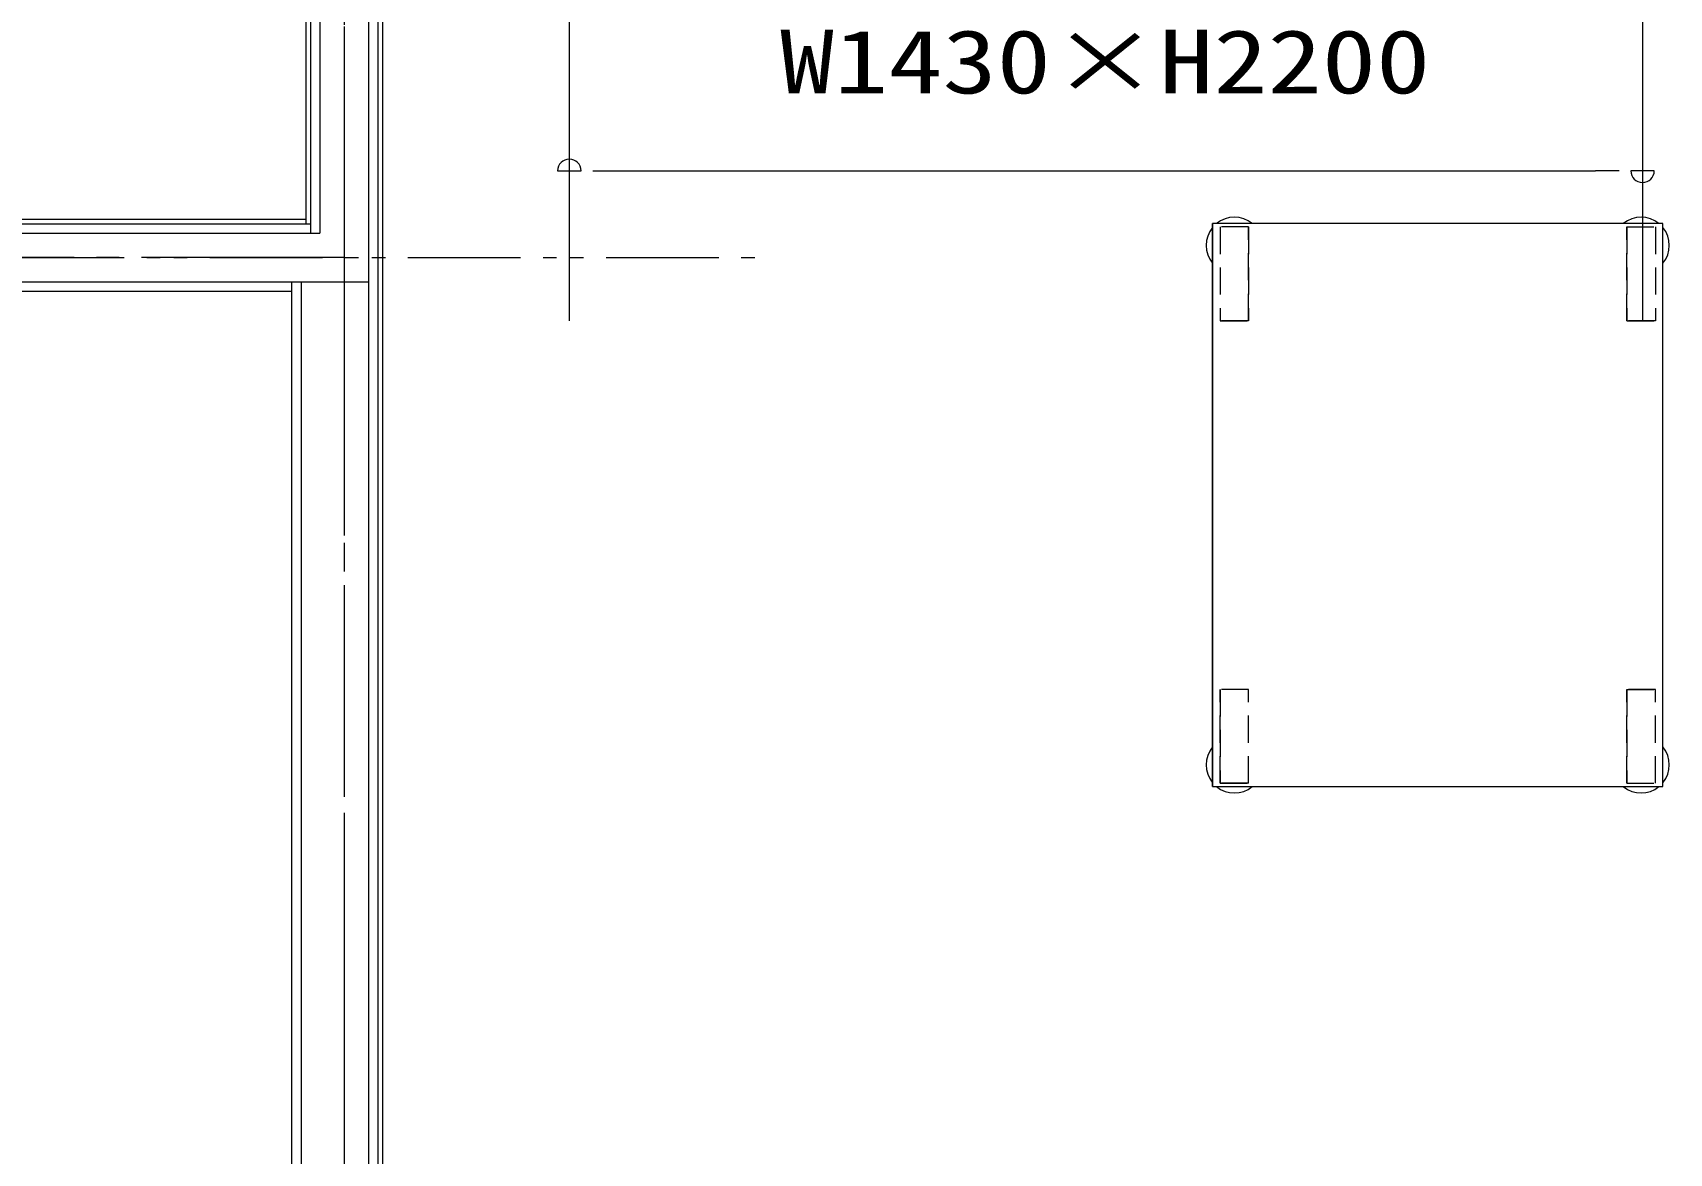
# Model space of a CAD drawing. Units: millimetres at full size. Extents: x -12803 to 120774, y -9413 to 101127.
# Drawn here: x 81859 to 84040, y 15603 to 17096 of the extents above; entities that cross this region are included whole.
import ezdxf
from ezdxf.enums import TextEntityAlignment as Align

# ---------------------------------------------------------------- set-up
doc = ezdxf.new("R2010")
doc.units = ezdxf.units.MM
doc.header["$LTSCALE"] = 30
for name, pattern in [('CHAIN2', [12, 9, -1, 1, -1]), ('DASHED1', [1.8, 1.2, -0.6]), ('DOUBLE_CHAIN1', [8.8, 5, -1, 0.6, -0.6, 0.6, -1])]:
    doc.linetypes.add(name, pattern=pattern)
doc.layers.add('0-0_NoName', color=7, linetype='Continuous')
for name, color, linetype, lineweight in [('0-A_AIHO34-移動式板金', 7, 'Continuous', 15), ('0-B_AIHO37-移動式板金隠れ線', 7, 'DASHED1', 15), ('0-C_AIHO34-移動式板金LL', 7, 'Continuous', 15), ('0-D_AIHO47-移動式板金アウトライン', 7, 'DASHED1', 15), ('1-3_AIHO15-壁開口寸法・コメント', 7, 'Continuous', 15), ('2-2_間仕切り芯', 7, 'DOUBLE_CHAIN1', 15), ('2-3_間仕切り', 7, 'Continuous', 15), ('3-2_AIHO08-壁芯', 7, 'CHAIN2', 15)]:
    doc.layers.add(name, color=color, linetype=linetype, lineweight=lineweight)
doc.styles.add('ＭＳ ゴシック', font='')
doc.styles.get('ＭＳ ゴシック').set_extended_font_data('MS Gothic')

# ---------------------------------------------------------------- blocks, each defined once
blk = doc.blocks.new('グループ部品-723')
at = {"layer": '1-3_AIHO15-壁開口寸法・コメント'}
for p, q in [((82558.73, 16911.84), (82589.98, 16911.84)), ((82605.61, 16911.84), (82636.86, 16911.84))]:
    blk.add_line(p, q, dxfattribs=at)
blk.add_arc((82574.36, 16911.84), 15.62, 0, 180, dxfattribs=at)
blk = doc.blocks.new('グループ部品-724')
at = {"layer": '1-3_AIHO15-壁開口寸法・コメント'}
for p, q in [((83973.11, 16911.84), (83941.86, 16911.84)), ((84019.98, 16911.84), (83988.73, 16911.84))]:
    blk.add_line(p, q, dxfattribs=at)
blk.add_arc((84004.36, 16911.84), 15.62, 180, 0, dxfattribs=at)
blk = doc.blocks.new('グループ部品-725')
at = {"layer": '1-3_AIHO15-壁開口寸法・コメント'}
for p, q in [((82574.36, 17530.41), (82574.36, 16711.84)), ((84004.36, 17530.41), (84004.36, 16711.84)), ((82636.86, 16911.84), (83941.86, 16911.84))]:
    blk.add_line(p, q, dxfattribs=at)
for name in ['グループ部品-723', 'グループ部品-724']:
    blk.add_blockref(name, (0, 0), dxfattribs=at)
at = {"layer": '1-3_AIHO15-壁開口寸法・コメント', "style": 'ＭＳ ゴシック', "width": 1.25}
blk.add_text('W1430×H2200', height=84.92, dxfattribs=at).set_placement((82854.99, 16989.47), align=Align.BOTTOM_LEFT)
blk = doc.blocks.new('グループ部品-732')
at = {"layer": '0-A_AIHO34-移動式板金'}
for p, q in [((83431.5, 16091.52), (83431.5, 16841.52)), ((84031.5, 16841.52), (83431.5, 16841.52)), ((84031.5, 16091.52), (84031.5, 16841.52)), ((83431.5, 16091.52), (84031.5, 16091.52))]:
    blk.add_line(p, q, dxfattribs=at)
at = {"layer": '0-B_AIHO37-移動式板金隠れ線'}
for p, q in [((83479.5, 16837.02), (83479.5, 16712.02)), ((83983.5, 16837.02), (83983.5, 16712.02)), ((83983.5, 16837.02), (84021.5, 16837.02)), ((84021.5, 16837.02), (84021.5, 16712.02)), ((83479.5, 16712.02), (83441.5, 16712.02)), ((83983.5, 16712.02), (84021.5, 16712.02)), ((83479.5, 16221.02), (83441.5, 16221.02)), ((83479.5, 16096.02), (83479.5, 16221.02)), ((83983.5, 16096.02), (83983.5, 16221.02)), ((83983.5, 16221.02), (84021.5, 16221.02))]:
    blk.add_line(p, q, dxfattribs=at)
for points in [[(83479.5, 16837.02), (83441.5, 16837.02), (83441.5, 16712.02)], [(83479.5, 16096.02), (83441.5, 16096.02), (83441.5, 16221.02)], [(83983.5, 16096.02), (84021.5, 16096.02), (84021.5, 16221.02)]]:
    blk.add_lwpolyline(points, dxfattribs=at)
at = {"layer": '0-C_AIHO34-移動式板金LL'}
for centre, start, end in [((83460.5, 16812.52), 140.65417, 219.34583), ((83460.5, 16812.52), 50.65417, 129.34583), ((84002.5, 16812.52), 50.65417, 129.34583), ((84002.5, 16812.52), 320.65417, 39.34583), ((83460.5, 16120.52), 140.65417, 219.34583), ((84002.5, 16120.52), 320.65417, 39.34583), ((83460.5, 16120.52), 230.65417, 309.34583), ((84002.5, 16120.52), 230.65417, 309.34583)]:
    blk.add_arc(centre, 37.5, start, end, dxfattribs=at)
at = {"layer": '0-D_AIHO47-移動式板金アウトライン', "linetype": 'Continuous'}
blk.add_lwpolyline([(84031.5, 16091.52), (84031.5, 16841.52), (83431.5, 16841.52), (83431.5, 16091.52)], close=True, dxfattribs=at)
at = {"layer": '0-D_AIHO47-移動式板金アウトライン'}
for points in [[(83479.5, 16712.02), (83479.5, 16837.02), (83441.5, 16837.02), (83441.5, 16712.02)], [(83983.5, 16712.02), (83983.5, 16837.02), (84021.5, 16837.02), (84021.5, 16712.02)], [(83479.5, 16096.02), (83479.5, 16221.02), (83441.5, 16221.02), (83441.5, 16096.02)], [(83983.5, 16221.02), (83983.5, 16096.02), (84021.5, 16096.02), (84021.5, 16221.02)]]:
    blk.add_lwpolyline(points, close=True, dxfattribs=at)
at = {"layer": '2-2_間仕切り芯'}
for p, q in [((82274.36, 20799.98), (82274.36, 5670.44)), ((77079.36, 16796.41), (82828.03, 16796.41))]:
    blk.add_line(p, q, dxfattribs=at)
at = {"layer": '2-3_間仕切り'}
for p, q in [((82306.86, 17926.41), (82306.86, 13982.41)), ((82319.36, 17763.91), (82319.36, 13328.91)), ((82325.36, 17751.41), (82325.36, 13347.41)), ((82223.36, 17211.41), (82223.36, 16841.41)), ((82229.36, 17211.41), (82229.36, 16828.91)), ((82241.86, 17213.01), (82241.86, 16828.91)), ((79273.36, 16841.41), (82229.36, 16841.41)), ((79279.36, 16847.41), (82223.36, 16847.41)), ((79189.36, 16828.91), (82241.86, 16828.91)), ((79189.36, 16763.91), (82306.86, 16763.91)), ((79229.36, 16751.41), (82204.36, 16751.41)), ((82204.36, 16763.91), (82204.36, 13122.41)), ((82216.86, 16763.91), (82216.86, 13982.41))]:
    blk.add_line(p, q, dxfattribs=at)
at = {"layer": '3-2_AIHO08-壁芯'}
blk.add_line((82274.36, 16796.41), (79299.36, 16796.41), dxfattribs=at)
blk.add_lwpolyline([(82274.36, 19596.41), (82274.36, 13296.41), (82274.36, 6996.41)], dxfattribs=at)
at = {"layer": '1-3_AIHO15-壁開口寸法・コメント'}
blk.add_blockref('グループ部品-725', (0, 0), dxfattribs=at)
blk = doc.blocks.new('グループ部品-754')
at = {"layer": '1-3_AIHO15-壁開口寸法・コメント'}
for p, q in [((82558.73, 16911.84), (82589.98, 16911.84)), ((82605.61, 16911.84), (82636.86, 16911.84))]:
    blk.add_line(p, q, dxfattribs=at)
blk.add_arc((82574.36, 16911.84), 15.62, 0, 180, dxfattribs=at)
blk = doc.blocks.new('グループ部品-755')
at = {"layer": '1-3_AIHO15-壁開口寸法・コメント'}
for p, q in [((83973.11, 16911.84), (83941.86, 16911.84)), ((84019.98, 16911.84), (83988.73, 16911.84))]:
    blk.add_line(p, q, dxfattribs=at)
blk.add_arc((84004.36, 16911.84), 15.62, 180, 0, dxfattribs=at)
blk = doc.blocks.new('グループ部品-756')
at = {"layer": '1-3_AIHO15-壁開口寸法・コメント'}
for p, q in [((82574.36, 17530.41), (82574.36, 16711.84)), ((84004.36, 17530.41), (84004.36, 16711.84)), ((82636.86, 16911.84), (83941.86, 16911.84))]:
    blk.add_line(p, q, dxfattribs=at)
for name in ['グループ部品-754', 'グループ部品-755']:
    blk.add_blockref(name, (0, 0), dxfattribs=at)
at = {"layer": '1-3_AIHO15-壁開口寸法・コメント', "style": 'ＭＳ ゴシック', "width": 1.25}
blk.add_text('W1430×H2200', height=84.92, dxfattribs=at).set_placement((82854.99, 16989.47), align=Align.BOTTOM_LEFT)
blk = doc.blocks.new('グループ部品-763')
at = {"layer": '0-A_AIHO34-移動式板金'}
for p, q in [((83431.5, 16091.52), (83431.5, 16841.52)), ((84031.5, 16841.52), (83431.5, 16841.52)), ((84031.5, 16091.52), (84031.5, 16841.52)), ((83431.5, 16091.52), (84031.5, 16091.52))]:
    blk.add_line(p, q, dxfattribs=at)
at = {"layer": '0-B_AIHO37-移動式板金隠れ線'}
for p, q in [((83479.5, 16837.02), (83479.5, 16712.02)), ((83983.5, 16837.02), (83983.5, 16712.02)), ((83983.5, 16837.02), (84021.5, 16837.02)), ((84021.5, 16837.02), (84021.5, 16712.02)), ((83479.5, 16712.02), (83441.5, 16712.02)), ((83983.5, 16712.02), (84021.5, 16712.02)), ((83479.5, 16221.02), (83441.5, 16221.02)), ((83479.5, 16096.02), (83479.5, 16221.02)), ((83983.5, 16096.02), (83983.5, 16221.02)), ((83983.5, 16221.02), (84021.5, 16221.02))]:
    blk.add_line(p, q, dxfattribs=at)
for points in [[(83479.5, 16837.02), (83441.5, 16837.02), (83441.5, 16712.02)], [(83479.5, 16096.02), (83441.5, 16096.02), (83441.5, 16221.02)], [(83983.5, 16096.02), (84021.5, 16096.02), (84021.5, 16221.02)]]:
    blk.add_lwpolyline(points, dxfattribs=at)
at = {"layer": '0-C_AIHO34-移動式板金LL'}
for centre, start, end in [((83460.5, 16812.52), 140.65417, 219.34583), ((83460.5, 16812.52), 50.65417, 129.34583), ((84002.5, 16812.52), 50.65417, 129.34583), ((84002.5, 16812.52), 320.65417, 39.34583), ((83460.5, 16120.52), 140.65417, 219.34583), ((84002.5, 16120.52), 320.65417, 39.34583), ((83460.5, 16120.52), 230.65417, 309.34583), ((84002.5, 16120.52), 230.65417, 309.34583)]:
    blk.add_arc(centre, 37.5, start, end, dxfattribs=at)
at = {"layer": '0-D_AIHO47-移動式板金アウトライン', "linetype": 'Continuous'}
blk.add_lwpolyline([(84031.5, 16091.52), (84031.5, 16841.52), (83431.5, 16841.52), (83431.5, 16091.52)], close=True, dxfattribs=at)
at = {"layer": '0-D_AIHO47-移動式板金アウトライン'}
for points in [[(83479.5, 16712.02), (83479.5, 16837.02), (83441.5, 16837.02), (83441.5, 16712.02)], [(83983.5, 16712.02), (83983.5, 16837.02), (84021.5, 16837.02), (84021.5, 16712.02)], [(83479.5, 16096.02), (83479.5, 16221.02), (83441.5, 16221.02), (83441.5, 16096.02)], [(83983.5, 16221.02), (83983.5, 16096.02), (84021.5, 16096.02), (84021.5, 16221.02)]]:
    blk.add_lwpolyline(points, close=True, dxfattribs=at)
at = {"layer": '3-2_AIHO08-壁芯'}
blk.add_line((82274.36, 16796.41), (79299.36, 16796.41), dxfattribs=at)
blk.add_lwpolyline([(82274.36, 19596.41), (82274.36, 13296.41), (82274.36, 6996.41)], dxfattribs=at)
at = {"layer": '1-3_AIHO15-壁開口寸法・コメント'}
blk.add_blockref('グループ部品-756', (0, 0), dxfattribs=at)

msp = doc.modelspace()

# ---------------------------------------------------------------- block references
at = {"layer": '0-0_NoName'}
for name in ['グループ部品-732', 'グループ部品-763']:
    msp.add_blockref(name, (0, 0), dxfattribs=at)

doc.saveas('drawing.dxf')
